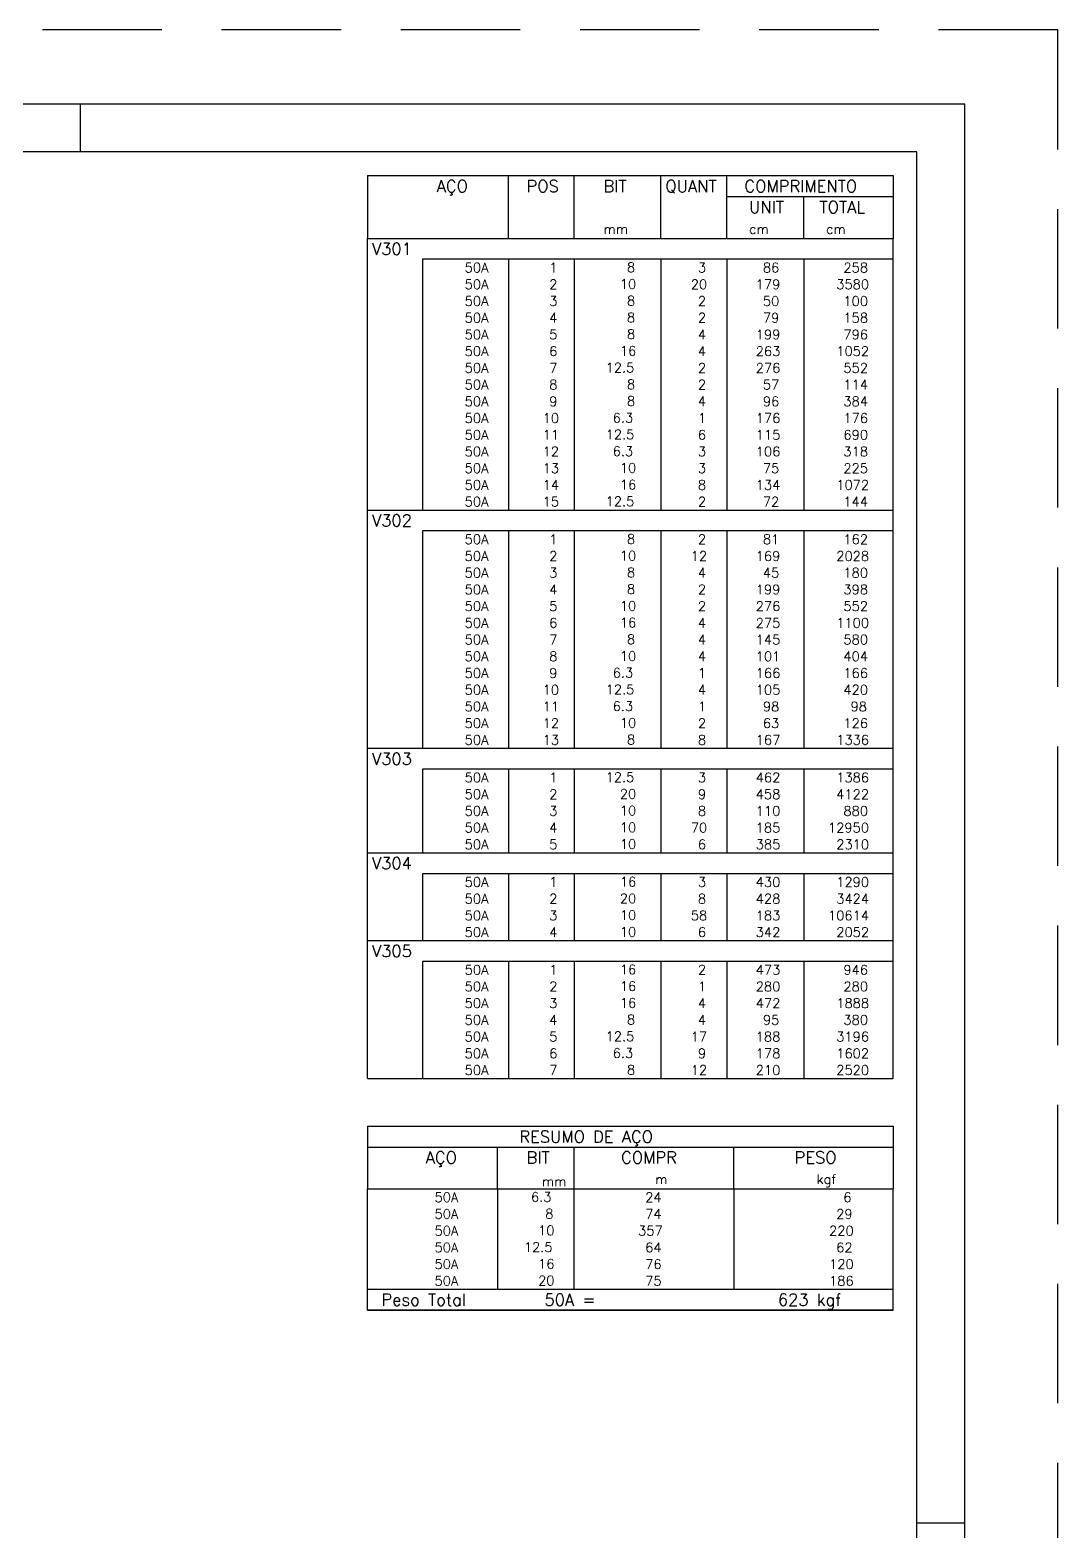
# Model space of a CAD drawing. Extents: x -1.9 to 86, y -1.2 to 61.3.
# Drawn here: x 64.54 to 86.05, y 29.9 to 61.31 of the extents above; entities that cross this region are included whole.
import ezdxf

# ---------------------------------------------------------------- set-up
doc = ezdxf.new("R2010")
doc.units = 0
doc.header["$MEASUREMENT"] = 0
doc.linetypes.add('HIDDEN', pattern=[0.375, 0.25, -0.125])
doc.layers.get('0').update_dxf_attribs({"linetype": 'CONTINUOUS'})
doc.layers.get('Defpoints').update_dxf_attribs({"linetype": 'CONTINUOUS'})
doc.layers.add('ARQ_FOLHA', color=7, linetype='CONTINUOUS')
doc.layers.add('PENA_02', color=2, linetype='CONTINUOUS')
doc.styles.get("Standard").update_dxf_attribs({"font": 'ROMANS.SHX'})

# ---------------------------------------------------------------- blocks, each defined once
blk = doc.blocks.new('FOLHA A1 - 841 X 594')
at = {"layer": 'ARQ_FOLHA', "color": 1}
for p, q in [((-185, 584), (-185, 594)), ((-10, 297), (0, 297))]:
    blk.add_line(p, q, dxfattribs=at)
for points in [[(-841, 0), (0, 0), (0, 594), (-841, 594)], [(-816, 10), (-10, 10), (-10, 584), (-816, 584)]]:
    blk.add_lwpolyline(points, close=True, dxfattribs=at)
at = {"layer": 'Defpoints', "color": 8, "linetype": 'HIDDEN', "ltscale": 100}
blk.add_lwpolyline([(-860.5, 609.5), (-860.5, -15.5), (19.5, -15.5), (19.5, 609.5)], close=True, dxfattribs=at)
blk = doc.blocks.new('*U23')
blk.add_blockref('FOLHA A1 - 841 X 594', (0, 0))

msp = doc.modelspace()

# ---------------------------------------------------------------- linework, layer by layer
at = {"layer": 'PENA_02', "linetype": 'Continuous'}
for p, q in [((71.6, 58.256), (71.6, 56.943)), ((71.6, 58.256), (82.6, 58.256)), ((74.55, 56.943), (74.55, 58.256)), ((75.93, 56.943), (75.93, 58.256)), ((77.74, 56.943), (77.74, 58.256)), ((79.12, 56.943), (79.12, 58.256)), ((82.6, 58.256), (82.6, 56.943)), ((79.12, 57.818), (82.6, 57.818)), ((80.73, 56.943), (80.73, 57.818)), ((71.6, 56.943), (82.6, 56.943)), ((71.6, 56.506), (71.6, 56.943)), ((71.6, 56.943), (82.6, 56.943)), ((82.6, 56.506), (82.6, 56.943)), ((71.6, 56.156), (71.6, 56.506)), ((82.6, 56.506), (72.75, 56.506)), ((72.75, 56.506), (72.75, 56.156)), ((74.55, 56.506), (74.55, 56.156)), ((75.93, 56.506), (75.93, 56.156)), ((77.74, 56.506), (77.74, 56.156)), ((79.12, 56.506), (79.12, 56.156)), ((80.73, 56.506), (80.73, 56.156)), ((82.6, 56.156), (82.6, 56.506)), ((71.6, 55.806), (71.6, 56.156)), ((72.75, 56.156), (72.75, 55.806)), ((74.55, 56.156), (74.55, 55.806)), ((75.93, 56.156), (75.93, 55.806)), ((77.74, 56.156), (77.74, 55.806)), ((79.12, 56.156), (79.12, 55.806)), ((80.73, 56.156), (80.73, 55.806)), ((82.6, 55.806), (82.6, 56.156)), ((71.6, 55.456), (71.6, 55.806)), ((72.75, 55.806), (72.75, 55.456)), ((74.55, 55.806), (74.55, 55.456)), ((75.93, 55.806), (75.93, 55.456)), ((77.74, 55.806), (77.74, 55.456)), ((79.12, 55.806), (79.12, 55.456)), ((80.73, 55.806), (80.73, 55.456)), ((82.6, 55.456), (82.6, 55.806)), ((71.6, 55.106), (71.6, 55.456)), ((72.75, 55.456), (72.75, 55.106)), ((74.55, 55.456), (74.55, 55.106)), ((75.93, 55.456), (75.93, 55.106)), ((77.74, 55.456), (77.74, 55.106)), ((79.12, 55.456), (79.12, 55.106)), ((80.73, 55.456), (80.73, 55.106)), ((82.6, 55.106), (82.6, 55.456)), ((71.6, 54.756), (71.6, 55.106)), ((72.75, 55.106), (72.75, 54.756)), ((74.55, 55.106), (74.55, 54.756)), ((75.93, 55.106), (75.93, 54.756)), ((77.74, 55.106), (77.74, 54.756)), ((79.12, 55.106), (79.12, 54.756)), ((80.73, 55.106), (80.73, 54.756)), ((82.6, 54.756), (82.6, 55.106)), ((71.6, 54.406), (71.6, 54.756)), ((72.75, 54.756), (72.75, 54.406)), ((74.55, 54.756), (74.55, 54.406)), ((75.93, 54.756), (75.93, 54.406)), ((77.74, 54.756), (77.74, 54.406)), ((79.12, 54.756), (79.12, 54.406)), ((80.73, 54.756), (80.73, 54.406)), ((82.6, 54.406), (82.6, 54.756)), ((71.6, 54.056), (71.6, 54.406)), ((72.75, 54.406), (72.75, 54.056)), ((74.55, 54.406), (74.55, 54.056)), ((75.93, 54.406), (75.93, 54.056)), ((77.74, 54.406), (77.74, 54.056)), ((79.12, 54.406), (79.12, 54.056)), ((80.73, 54.406), (80.73, 54.056)), ((82.6, 54.056), (82.6, 54.406)), ((71.6, 53.706), (71.6, 54.056)), ((72.75, 54.056), (72.75, 53.706)), ((74.55, 54.056), (74.55, 53.706)), ((75.93, 54.056), (75.93, 53.706)), ((77.74, 54.056), (77.74, 53.706)), ((79.12, 54.056), (79.12, 53.706)), ((80.73, 54.056), (80.73, 53.706)), ((82.6, 53.706), (82.6, 54.056)), ((71.6, 53.356), (71.6, 53.706)), ((72.75, 53.706), (72.75, 53.356)), ((74.55, 53.706), (74.55, 53.356)), ((75.93, 53.706), (75.93, 53.356)), ((77.74, 53.706), (77.74, 53.356)), ((79.12, 53.706), (79.12, 53.356)), ((80.73, 53.706), (80.73, 53.356)), ((82.6, 53.356), (82.6, 53.706)), ((71.6, 53.006), (71.6, 53.356)), ((72.75, 53.356), (72.75, 53.006)), ((74.55, 53.356), (74.55, 53.006)), ((75.93, 53.356), (75.93, 53.006)), ((77.74, 53.356), (77.74, 53.006)), ((79.12, 53.356), (79.12, 53.006)), ((80.73, 53.356), (80.73, 53.006)), ((82.6, 53.006), (82.6, 53.356)), ((71.6, 52.656), (71.6, 53.006)), ((72.75, 53.006), (72.75, 52.656)), ((74.55, 53.006), (74.55, 52.656)), ((75.93, 53.006), (75.93, 52.656)), ((77.74, 53.006), (77.74, 52.656)), ((79.12, 53.006), (79.12, 52.656)), ((80.73, 53.006), (80.73, 52.656)), ((82.6, 52.656), (82.6, 53.006)), ((71.6, 52.306), (71.6, 52.656)), ((72.75, 52.656), (72.75, 52.306)), ((74.55, 52.656), (74.55, 52.306)), ((75.93, 52.656), (75.93, 52.306)), ((77.74, 52.656), (77.74, 52.306)), ((79.12, 52.656), (79.12, 52.306)), ((80.73, 52.656), (80.73, 52.306)), ((82.6, 52.306), (82.6, 52.656)), ((71.6, 51.956), (71.6, 52.306)), ((72.75, 52.306), (72.75, 51.956)), ((74.55, 52.306), (74.55, 51.956)), ((75.93, 52.306), (75.93, 51.956)), ((77.74, 52.306), (77.74, 51.956)), ((79.12, 52.306), (79.12, 51.956)), ((80.73, 52.306), (80.73, 51.956)), ((82.6, 51.956), (82.6, 52.306)), ((71.6, 51.606), (71.6, 51.956)), ((72.75, 51.956), (72.75, 51.606)), ((74.55, 51.956), (74.55, 51.606)), ((75.93, 51.956), (75.93, 51.606)), ((77.74, 51.956), (77.74, 51.606)), ((79.12, 51.956), (79.12, 51.606)), ((80.73, 51.956), (80.73, 51.606)), ((82.6, 51.606), (82.6, 51.956)), ((71.6, 51.256), (71.6, 51.606)), ((72.75, 51.606), (72.75, 51.256)), ((74.55, 51.606), (74.55, 51.256)), ((75.93, 51.606), (75.93, 51.256)), ((77.74, 51.606), (77.74, 51.256)), ((79.12, 51.606), (79.12, 51.256)), ((80.73, 51.606), (80.73, 51.256)), ((82.6, 51.256), (82.6, 51.606)), ((71.6, 50.818), (71.6, 51.256)), ((71.6, 51.256), (82.6, 51.256)), ((82.6, 50.818), (82.6, 51.256)), ((71.6, 50.468), (71.6, 50.818)), ((82.6, 50.818), (72.75, 50.818)), ((72.75, 50.818), (72.75, 50.468)), ((74.55, 50.818), (74.55, 50.468)), ((75.93, 50.818), (75.93, 50.468)), ((77.74, 50.818), (77.74, 50.468)), ((79.12, 50.818), (79.12, 50.468)), ((80.73, 50.818), (80.73, 50.468)), ((82.6, 50.468), (82.6, 50.818)), ((71.6, 50.118), (71.6, 50.468)), ((72.75, 50.468), (72.75, 50.118)), ((74.55, 50.468), (74.55, 50.118)), ((75.93, 50.468), (75.93, 50.118)), ((77.74, 50.468), (77.74, 50.118)), ((79.12, 50.468), (79.12, 50.118)), ((80.73, 50.468), (80.73, 50.118)), ((82.6, 50.118), (82.6, 50.468)), ((71.6, 49.768), (71.6, 50.118)), ((72.75, 50.118), (72.75, 49.768)), ((74.55, 50.118), (74.55, 49.768)), ((75.93, 50.118), (75.93, 49.768)), ((77.74, 50.118), (77.74, 49.768)), ((79.12, 50.118), (79.12, 49.768)), ((80.73, 50.118), (80.73, 49.768)), ((82.6, 49.768), (82.6, 50.118)), ((71.6, 49.418), (71.6, 49.768)), ((72.75, 49.768), (72.75, 49.418)), ((74.55, 49.768), (74.55, 49.418)), ((75.93, 49.768), (75.93, 49.418)), ((77.74, 49.768), (77.74, 49.418)), ((79.12, 49.768), (79.12, 49.418)), ((80.73, 49.768), (80.73, 49.418)), ((82.6, 49.418), (82.6, 49.768)), ((71.6, 49.068), (71.6, 49.418)), ((72.75, 49.418), (72.75, 49.068)), ((74.55, 49.418), (74.55, 49.068)), ((75.93, 49.418), (75.93, 49.068)), ((77.74, 49.418), (77.74, 49.068)), ((79.12, 49.418), (79.12, 49.068)), ((80.73, 49.418), (80.73, 49.068)), ((82.6, 49.068), (82.6, 49.418)), ((71.6, 48.718), (71.6, 49.068)), ((72.75, 49.068), (72.75, 48.718)), ((74.55, 49.068), (74.55, 48.718)), ((75.93, 49.068), (75.93, 48.718)), ((77.74, 49.068), (77.74, 48.718)), ((79.12, 49.068), (79.12, 48.718)), ((80.73, 49.068), (80.73, 48.718)), ((82.6, 48.718), (82.6, 49.068)), ((71.6, 48.368), (71.6, 48.718)), ((72.75, 48.718), (72.75, 48.368)), ((74.55, 48.718), (74.55, 48.368)), ((75.93, 48.718), (75.93, 48.368)), ((77.74, 48.718), (77.74, 48.368)), ((79.12, 48.718), (79.12, 48.368)), ((80.73, 48.718), (80.73, 48.368)), ((82.6, 48.368), (82.6, 48.718)), ((71.6, 48.018), (71.6, 48.368)), ((72.75, 48.368), (72.75, 48.018)), ((74.55, 48.368), (74.55, 48.018)), ((75.93, 48.368), (75.93, 48.018)), ((77.74, 48.368), (77.74, 48.018)), ((79.12, 48.368), (79.12, 48.018)), ((80.73, 48.368), (80.73, 48.018)), ((82.6, 48.018), (82.6, 48.368)), ((71.6, 47.668), (71.6, 48.018)), ((72.75, 48.018), (72.75, 47.668)), ((74.55, 48.018), (74.55, 47.668)), ((75.93, 48.018), (75.93, 47.668)), ((77.74, 48.018), (77.74, 47.668)), ((79.12, 48.018), (79.12, 47.668)), ((80.73, 48.018), (80.73, 47.668)), ((82.6, 47.668), (82.6, 48.018)), ((71.6, 47.318), (71.6, 47.668)), ((72.75, 47.668), (72.75, 47.318)), ((74.55, 47.668), (74.55, 47.318)), ((75.93, 47.668), (75.93, 47.318)), ((77.74, 47.668), (77.74, 47.318)), ((79.12, 47.668), (79.12, 47.318)), ((80.73, 47.668), (80.73, 47.318)), ((82.6, 47.318), (82.6, 47.668)), ((71.6, 46.968), (71.6, 47.318)), ((72.75, 47.318), (72.75, 46.968)), ((74.55, 47.318), (74.55, 46.968)), ((75.93, 47.318), (75.93, 46.968)), ((77.74, 47.318), (77.74, 46.968)), ((79.12, 47.318), (79.12, 46.968)), ((80.73, 47.318), (80.73, 46.968)), ((82.6, 46.968), (82.6, 47.318)), ((71.6, 46.618), (71.6, 46.968)), ((72.75, 46.968), (72.75, 46.618)), ((74.55, 46.968), (74.55, 46.618)), ((75.93, 46.968), (75.93, 46.618)), ((77.74, 46.968), (77.74, 46.618)), ((79.12, 46.968), (79.12, 46.618)), ((80.73, 46.968), (80.73, 46.618)), ((82.6, 46.618), (82.6, 46.968)), ((71.6, 46.268), (71.6, 46.618)), ((72.75, 46.618), (72.75, 46.268)), ((74.55, 46.618), (74.55, 46.268)), ((75.93, 46.618), (75.93, 46.268)), ((77.74, 46.618), (77.74, 46.268)), ((79.12, 46.618), (79.12, 46.268)), ((80.73, 46.618), (80.73, 46.268)), ((82.6, 46.268), (82.6, 46.618)), ((71.6, 45.831), (71.6, 46.268)), ((71.6, 46.268), (82.6, 46.268)), ((82.6, 45.831), (82.6, 46.268)), ((71.6, 45.481), (71.6, 45.831)), ((82.6, 45.831), (72.75, 45.831)), ((72.75, 45.831), (72.75, 45.481)), ((74.55, 45.831), (74.55, 45.481)), ((75.93, 45.831), (75.93, 45.481)), ((77.74, 45.831), (77.74, 45.481)), ((79.12, 45.831), (79.12, 45.481)), ((80.73, 45.831), (80.73, 45.481)), ((82.6, 45.481), (82.6, 45.831)), ((71.6, 45.131), (71.6, 45.481)), ((72.75, 45.481), (72.75, 45.131)), ((74.55, 45.481), (74.55, 45.131)), ((75.93, 45.481), (75.93, 45.131)), ((77.74, 45.481), (77.74, 45.131)), ((79.12, 45.481), (79.12, 45.131)), ((80.73, 45.481), (80.73, 45.131)), ((82.6, 45.131), (82.6, 45.481)), ((71.6, 44.781), (71.6, 45.131)), ((72.75, 45.131), (72.75, 44.781)), ((74.55, 45.131), (74.55, 44.781)), ((75.93, 45.131), (75.93, 44.781)), ((77.74, 45.131), (77.74, 44.781)), ((79.12, 45.131), (79.12, 44.781)), ((80.73, 45.131), (80.73, 44.781)), ((82.6, 44.781), (82.6, 45.131)), ((71.6, 44.431), (71.6, 44.781)), ((72.75, 44.781), (72.75, 44.431)), ((74.55, 44.781), (74.55, 44.431)), ((75.93, 44.781), (75.93, 44.431)), ((77.74, 44.781), (77.74, 44.431)), ((79.12, 44.781), (79.12, 44.431)), ((80.73, 44.781), (80.73, 44.431)), ((82.6, 44.431), (82.6, 44.781)), ((71.6, 44.081), (71.6, 44.431)), ((72.75, 44.431), (72.75, 44.081)), ((74.55, 44.431), (74.55, 44.081)), ((75.93, 44.431), (75.93, 44.081)), ((77.74, 44.431), (77.74, 44.081)), ((79.12, 44.431), (79.12, 44.081)), ((80.73, 44.431), (80.73, 44.081)), ((82.6, 44.081), (82.6, 44.431)), ((71.6, 43.643), (71.6, 44.081)), ((71.6, 44.081), (82.6, 44.081)), ((82.6, 43.643), (82.6, 44.081)), ((71.6, 43.293), (71.6, 43.643)), ((82.6, 43.643), (72.75, 43.643)), ((72.75, 43.643), (72.75, 43.293)), ((74.55, 43.643), (74.55, 43.293)), ((75.93, 43.643), (75.93, 43.293)), ((77.74, 43.643), (77.74, 43.293)), ((79.12, 43.643), (79.12, 43.293)), ((80.73, 43.643), (80.73, 43.293)), ((82.6, 43.293), (82.6, 43.643)), ((71.6, 42.943), (71.6, 43.293)), ((72.75, 43.293), (72.75, 42.943)), ((74.55, 43.293), (74.55, 42.943)), ((75.93, 43.293), (75.93, 42.943)), ((77.74, 43.293), (77.74, 42.943)), ((79.12, 43.293), (79.12, 42.943)), ((80.73, 43.293), (80.73, 42.943)), ((82.6, 42.943), (82.6, 43.293)), ((71.6, 42.593), (71.6, 42.943)), ((72.75, 42.943), (72.75, 42.593)), ((74.55, 42.943), (74.55, 42.593)), ((75.93, 42.943), (75.93, 42.593)), ((77.74, 42.943), (77.74, 42.593)), ((79.12, 42.943), (79.12, 42.593)), ((80.73, 42.943), (80.73, 42.593)), ((82.6, 42.593), (82.6, 42.943)), ((71.6, 42.243), (71.6, 42.593)), ((72.75, 42.593), (72.75, 42.243)), ((74.55, 42.593), (74.55, 42.243)), ((75.93, 42.593), (75.93, 42.243)), ((77.74, 42.593), (77.74, 42.243)), ((79.12, 42.593), (79.12, 42.243)), ((80.73, 42.593), (80.73, 42.243)), ((82.6, 42.243), (82.6, 42.593)), ((71.6, 41.806), (71.6, 42.243)), ((71.6, 42.243), (82.6, 42.243)), ((82.6, 41.806), (82.6, 42.243)), ((71.6, 41.456), (71.6, 41.806)), ((82.6, 41.806), (72.75, 41.806)), ((72.75, 41.806), (72.75, 41.456)), ((74.55, 41.806), (74.55, 41.456)), ((75.93, 41.806), (75.93, 41.456)), ((77.74, 41.806), (77.74, 41.456)), ((79.12, 41.806), (79.12, 41.456)), ((80.73, 41.806), (80.73, 41.456)), ((82.6, 41.456), (82.6, 41.806)), ((71.6, 41.106), (71.6, 41.456)), ((72.75, 41.456), (72.75, 41.106)), ((74.55, 41.456), (74.55, 41.106)), ((75.93, 41.456), (75.93, 41.106)), ((77.74, 41.456), (77.74, 41.106)), ((79.12, 41.456), (79.12, 41.106)), ((80.73, 41.456), (80.73, 41.106)), ((82.6, 41.106), (82.6, 41.456)), ((71.6, 40.756), (71.6, 41.106)), ((72.75, 41.106), (72.75, 40.756)), ((74.55, 41.106), (74.55, 40.756)), ((75.93, 41.106), (75.93, 40.756)), ((77.74, 41.106), (77.74, 40.756)), ((79.12, 41.106), (79.12, 40.756)), ((80.73, 41.106), (80.73, 40.756)), ((82.6, 40.756), (82.6, 41.106)), ((71.6, 40.406), (71.6, 40.756)), ((72.75, 40.756), (72.75, 40.406)), ((74.55, 40.756), (74.55, 40.406)), ((75.93, 40.756), (75.93, 40.406)), ((77.74, 40.756), (77.74, 40.406)), ((79.12, 40.756), (79.12, 40.406)), ((80.73, 40.756), (80.73, 40.406)), ((82.6, 40.406), (82.6, 40.756)), ((71.6, 40.056), (71.6, 40.406)), ((72.75, 40.406), (72.75, 40.056)), ((74.55, 40.406), (74.55, 40.056)), ((75.93, 40.406), (75.93, 40.056)), ((77.74, 40.406), (77.74, 40.056)), ((79.12, 40.406), (79.12, 40.056)), ((80.73, 40.406), (80.73, 40.056)), ((82.6, 40.056), (82.6, 40.406)), ((71.6, 39.706), (71.6, 40.056)), ((72.75, 40.056), (72.75, 39.706)), ((74.55, 40.056), (74.55, 39.706)), ((75.93, 40.056), (75.93, 39.706)), ((77.74, 40.056), (77.74, 39.706)), ((79.12, 40.056), (79.12, 39.706)), ((80.73, 40.056), (80.73, 39.706)), ((82.6, 39.706), (82.6, 40.056)), ((71.6, 39.356), (71.6, 39.706)), ((72.75, 39.706), (72.75, 39.356)), ((74.55, 39.706), (74.55, 39.356)), ((75.93, 39.706), (75.93, 39.356)), ((77.74, 39.706), (77.74, 39.356)), ((79.12, 39.706), (79.12, 39.356)), ((80.73, 39.706), (80.73, 39.356)), ((82.6, 39.356), (82.6, 39.706)), ((71.6, 39.356), (82.6, 39.356)), ((71.6, 38.356), (71.6, 37.043)), ((71.6, 38.356), (82.6, 38.356)), ((82.6, 38.356), (82.6, 37.043)), ((71.6, 37.918), (82.6, 37.918)), ((74.32, 37.043), (74.32, 37.918)), ((75.93, 37.043), (75.93, 37.918)), ((79.265, 37.043), (79.265, 37.918)), ((71.6, 37.043), (82.6, 37.043)), ((71.6, 36.693), (71.6, 37.043)), ((74.32, 37.043), (74.32, 36.693)), ((75.93, 36.693), (75.93, 37.043)), ((79.265, 37.043), (79.265, 36.693)), ((82.6, 36.693), (82.6, 37.043)), ((71.6, 36.343), (71.6, 36.693)), ((74.32, 36.693), (74.32, 36.343)), ((75.93, 36.343), (75.93, 36.693)), ((79.265, 36.693), (79.265, 36.343)), ((82.6, 36.343), (82.6, 36.693)), ((71.6, 35.993), (71.6, 36.343)), ((74.32, 36.343), (74.32, 35.993)), ((75.93, 35.993), (75.93, 36.343)), ((79.265, 36.343), (79.265, 35.993)), ((82.6, 35.993), (82.6, 36.343)), ((71.6, 35.643), (71.6, 35.993)), ((74.32, 35.993), (74.32, 35.643)), ((75.93, 35.643), (75.93, 35.993)), ((79.265, 35.993), (79.265, 35.643)), ((82.6, 35.643), (82.6, 35.993)), ((71.6, 35.293), (71.6, 35.643)), ((74.32, 35.643), (74.32, 35.293)), ((75.93, 35.293), (75.93, 35.643)), ((79.265, 35.643), (79.265, 35.293)), ((82.6, 35.293), (82.6, 35.643)), ((71.6, 34.943), (71.6, 35.293)), ((74.32, 35.293), (74.32, 34.943)), ((75.93, 34.943), (75.93, 35.293)), ((79.265, 35.293), (79.265, 34.943)), ((82.6, 34.943), (82.6, 35.293)), ((71.6, 34.943), (82.6, 34.943)), ((71.6, 34.506), (71.6, 34.943)), ((71.6, 34.943), (82.6, 34.943)), ((82.6, 34.506), (82.6, 34.943)), ((82.6, 34.506), (71.6, 34.506)), ((71.6, 34.506), (82.6, 34.506))]:
    msp.add_line(p, q, dxfattribs=at)

# ---------------------------------------------------------------- block references
at = {"xscale": 0.09999999999999938, "yscale": 0.09999999999999938, "zscale": 0.09999999999999938}
msp.add_blockref('*U23', (84.1, 0.356), dxfattribs=at)

# ---------------------------------------------------------------- texts
at = {"layer": 'PENA_02', "linetype": 'Continuous'}
for s, height, p in [('AÇO', 0.25, (73.05, 57.912)), ('POS', 0.25, (74.93, 57.912)), ('BIT', 0.25, (76.54, 57.912)), ('QUANT', 0.25, (77.836, 57.912)), ('COMPRIMENTO', 0.25, (79.489, 57.912)), ('UNIT', 0.25, (79.587, 57.474)), ('TOTAL', 0.25, (81.059, 57.474)), ('mm', 0.2, (76.54, 57.037)), ('cm', 0.2, (79.587, 57.037)), ('cm', 0.2, (81.197, 57.037)), ('V301', 0.25, (71.696, 56.599)), ('     50A', 0.2, (72.89, 56.231)), ('  1', 0.2, (75.13, 56.231)), ('      8', 0.2, (76.137, 56.237)), ('    3', 0.2, (77.92, 56.231)), ('     86', 0.2, (79.13, 56.231)), ('    258', 0.2, (80.964, 56.231)), ('     50A', 0.2, (72.89, 55.881)), ('  2', 0.2, (75.13, 55.881)), ('     10', 0.2, (76.137, 55.887)), ('   20', 0.2, (77.92, 55.881)), ('    179', 0.2, (79.13, 55.881)), ('   3580', 0.2, (80.964, 55.881)), ('     50A', 0.2, (72.89, 55.531)), ('  3', 0.2, (75.13, 55.531)), ('      8', 0.2, (76.137, 55.537)), ('    2', 0.2, (77.92, 55.531)), ('     50', 0.2, (79.13, 55.531)), ('    100', 0.2, (80.964, 55.531)), ('     50A', 0.2, (72.89, 55.181)), ('  4', 0.2, (75.13, 55.181)), ('      8', 0.2, (76.137, 55.187)), ('    2', 0.2, (77.92, 55.181)), ('     79', 0.2, (79.13, 55.181)), ('    158', 0.2, (80.964, 55.181)), ('     50A', 0.2, (72.89, 54.831)), ('  5', 0.2, (75.13, 54.831)), ('      8', 0.2, (76.137, 54.837)), ('    4', 0.2, (77.92, 54.831)), ('    199', 0.2, (79.13, 54.831)), ('    796', 0.2, (80.964, 54.831)), ('     50A', 0.2, (72.89, 54.481)), ('  6', 0.2, (75.13, 54.481)), ('     16', 0.2, (76.137, 54.487)), ('    4', 0.2, (77.92, 54.481)), ('    263', 0.2, (79.13, 54.481)), ('   1052', 0.2, (80.964, 54.481)), ('     50A', 0.2, (72.89, 54.131)), ('  7', 0.2, (75.13, 54.131)), ('   12.5', 0.2, (76.137, 54.137)), ('    2', 0.2, (77.92, 54.131)), ('    276', 0.2, (79.13, 54.131)), ('    552', 0.2, (80.964, 54.131)), ('     50A', 0.2, (72.89, 53.781)), ('  8', 0.2, (75.13, 53.781)), ('      8', 0.2, (76.137, 53.787)), ('    2', 0.2, (77.92, 53.781)), ('     57', 0.2, (79.13, 53.781)), ('    114', 0.2, (80.964, 53.781)), ('     50A', 0.2, (72.89, 53.431)), ('  9', 0.2, (75.13, 53.431)), ('      8', 0.2, (76.137, 53.437)), ('    4', 0.2, (77.92, 53.431)), ('     96', 0.2, (79.13, 53.431)), ('    384', 0.2, (80.964, 53.431)), ('     50A', 0.2, (72.89, 53.081)), (' 10', 0.2, (75.13, 53.081)), ('    6.3', 0.2, (76.137, 53.087)), ('    1', 0.2, (77.92, 53.081)), ('    176', 0.2, (79.13, 53.081)), ('    176', 0.2, (80.964, 53.081)), ('     50A', 0.2, (72.89, 52.731)), (' 11', 0.2, (75.13, 52.731)), ('   12.5', 0.2, (76.137, 52.737)), ('    6', 0.2, (77.92, 52.731)), ('    115', 0.2, (79.13, 52.731)), ('    690', 0.2, (80.964, 52.731)), ('     50A', 0.2, (72.89, 52.381)), (' 12', 0.2, (75.13, 52.381)), ('    6.3', 0.2, (76.137, 52.387)), ('    3', 0.2, (77.92, 52.381)), ('    106', 0.2, (79.13, 52.381)), ('    318', 0.2, (80.964, 52.381)), ('     50A', 0.2, (72.89, 52.031)), (' 13', 0.2, (75.13, 52.031)), ('     10', 0.2, (76.137, 52.037)), ('    3', 0.2, (77.92, 52.031)), ('     75', 0.2, (79.13, 52.031)), ('    225', 0.2, (80.964, 52.031)), ('     50A', 0.2, (72.89, 51.681)), (' 14', 0.2, (75.13, 51.681)), ('     16', 0.2, (76.137, 51.687)), ('    8', 0.2, (77.92, 51.681)), ('    134', 0.2, (79.13, 51.681)), ('   1072', 0.2, (80.964, 51.681)), ('     50A', 0.2, (72.89, 51.331)), (' 15', 0.2, (75.13, 51.331)), ('   12.5', 0.2, (76.137, 51.337)), ('    2', 0.2, (77.92, 51.331)), ('     72', 0.2, (79.13, 51.331)), ('    144', 0.2, (80.964, 51.331)), ('V302', 0.25, (71.696, 50.912)), ('     50A', 0.2, (72.89, 50.543)), ('  1', 0.2, (75.13, 50.543)), ('      8', 0.2, (76.137, 50.549)), ('    2', 0.2, (77.92, 50.543)), ('     81', 0.2, (79.13, 50.543)), ('    162', 0.2, (80.964, 50.543)), ('     50A', 0.2, (72.89, 50.193)), ('  2', 0.2, (75.13, 50.193)), ('     10', 0.2, (76.137, 50.199)), ('   12', 0.2, (77.92, 50.193)), ('    169', 0.2, (79.13, 50.193)), ('   2028', 0.2, (80.964, 50.193)), ('     50A', 0.2, (72.89, 49.843)), ('  3', 0.2, (75.13, 49.843)), ('      8', 0.2, (76.137, 49.849)), ('    4', 0.2, (77.92, 49.843)), ('     45', 0.2, (79.13, 49.843)), ('    180', 0.2, (80.964, 49.843)), ('     50A', 0.2, (72.89, 49.493)), ('  4', 0.2, (75.13, 49.493)), ('      8', 0.2, (76.137, 49.499)), ('    2', 0.2, (77.92, 49.493)), ('    199', 0.2, (79.13, 49.493)), ('    398', 0.2, (80.964, 49.493)), ('     50A', 0.2, (72.89, 49.143)), ('  5', 0.2, (75.13, 49.143)), ('     10', 0.2, (76.137, 49.149)), ('    2', 0.2, (77.92, 49.143)), ('    276', 0.2, (79.13, 49.143)), ('    552', 0.2, (80.964, 49.143)), ('     50A', 0.2, (72.89, 48.793)), ('  6', 0.2, (75.13, 48.793)), ('     16', 0.2, (76.137, 48.799)), ('    4', 0.2, (77.92, 48.793)), ('    275', 0.2, (79.13, 48.793)), ('   1100', 0.2, (80.964, 48.793)), ('     50A', 0.2, (72.89, 48.443)), ('  7', 0.2, (75.13, 48.443)), ('      8', 0.2, (76.137, 48.449)), ('    4', 0.2, (77.92, 48.443)), ('    145', 0.2, (79.13, 48.443)), ('    580', 0.2, (80.964, 48.443)), ('     50A', 0.2, (72.89, 48.093)), ('  8', 0.2, (75.13, 48.093)), ('     10', 0.2, (76.137, 48.099)), ('    4', 0.2, (77.92, 48.093)), ('    101', 0.2, (79.13, 48.093)), ('    404', 0.2, (80.964, 48.093)), ('     50A', 0.2, (72.89, 47.743)), ('  9', 0.2, (75.13, 47.743)), ('    6.3', 0.2, (76.137, 47.749)), ('    1', 0.2, (77.92, 47.743)), ('    166', 0.2, (79.13, 47.743)), ('    166', 0.2, (80.964, 47.743)), ('     50A', 0.2, (72.89, 47.393)), (' 10', 0.2, (75.13, 47.393)), ('   12.5', 0.2, (76.137, 47.399)), ('    4', 0.2, (77.92, 47.393)), ('    105', 0.2, (79.13, 47.393)), ('    420', 0.2, (80.964, 47.393)), ('     50A', 0.2, (72.89, 47.043)), (' 11', 0.2, (75.13, 47.043)), ('    6.3', 0.2, (76.137, 47.049)), ('    1', 0.2, (77.92, 47.043)), ('     98', 0.2, (79.13, 47.043)), ('     98', 0.2, (80.964, 47.043)), ('     50A', 0.2, (72.89, 46.693)), (' 12', 0.2, (75.13, 46.693)), ('     10', 0.2, (76.137, 46.699)), ('    2', 0.2, (77.92, 46.693)), ('     63', 0.2, (79.13, 46.693)), ('    126', 0.2, (80.964, 46.693)), ('     50A', 0.2, (72.89, 46.343)), (' 13', 0.2, (75.13, 46.343)), ('      8', 0.2, (76.137, 46.349)), ('    8', 0.2, (77.92, 46.343)), ('    167', 0.2, (79.13, 46.343)), ('   1336', 0.2, (80.964, 46.343)), ('V303', 0.25, (71.696, 45.924)), ('     50A', 0.2, (72.89, 45.556)), ('  1', 0.2, (75.13, 45.556)), ('   12.5', 0.2, (76.137, 45.562)), ('    3', 0.2, (77.92, 45.556)), ('    462', 0.2, (79.13, 45.556)), ('   1386', 0.2, (80.964, 45.556)), ('     50A', 0.2, (72.89, 45.206)), ('  2', 0.2, (75.13, 45.206)), ('     20', 0.2, (76.137, 45.212)), ('    9', 0.2, (77.92, 45.206)), ('    458', 0.2, (79.13, 45.206)), ('   4122', 0.2, (80.964, 45.206)), ('     50A', 0.2, (72.89, 44.856)), ('  3', 0.2, (75.13, 44.856)), ('     10', 0.2, (76.137, 44.862)), ('    8', 0.2, (77.92, 44.856)), ('    110', 0.2, (79.13, 44.856)), ('    880', 0.2, (80.964, 44.856)), ('     50A', 0.2, (72.89, 44.506)), ('  4', 0.2, (75.13, 44.506)), ('     10', 0.2, (76.137, 44.512)), ('   70', 0.2, (77.92, 44.506)), ('    185', 0.2, (79.13, 44.506)), ('  12950', 0.2, (80.964, 44.506)), ('     50A', 0.2, (72.89, 44.156)), ('  5', 0.2, (75.13, 44.156)), ('     10', 0.2, (76.137, 44.162)), ('    6', 0.2, (77.92, 44.156)), ('    385', 0.2, (79.13, 44.156)), ('   2310', 0.2, (80.964, 44.156)), ('V304', 0.25, (71.696, 43.737)), ('     50A', 0.2, (72.89, 43.368)), ('  1', 0.2, (75.13, 43.368)), ('     16', 0.2, (76.137, 43.374)), ('    3', 0.2, (77.92, 43.368)), ('    430', 0.2, (79.13, 43.368)), ('   1290', 0.2, (80.964, 43.368)), ('     50A', 0.2, (72.89, 43.018)), ('  2', 0.2, (75.13, 43.018)), ('     20', 0.2, (76.137, 43.024)), ('    8', 0.2, (77.92, 43.018)), ('    428', 0.2, (79.13, 43.018)), ('   3424', 0.2, (80.964, 43.018)), ('     50A', 0.2, (72.89, 42.668)), ('  3', 0.2, (75.13, 42.668)), ('     10', 0.2, (76.137, 42.674)), ('   58', 0.2, (77.92, 42.668)), ('    183', 0.2, (79.13, 42.668)), ('  10614', 0.2, (80.964, 42.668)), ('     50A', 0.2, (72.89, 42.318)), ('  4', 0.2, (75.13, 42.318)), ('     10', 0.2, (76.137, 42.324)), ('    6', 0.2, (77.92, 42.318)), ('    342', 0.2, (79.13, 42.318)), ('   2052', 0.2, (80.964, 42.318)), ('V305', 0.25, (71.696, 41.899)), ('     50A', 0.2, (72.89, 41.531)), ('  1', 0.2, (75.13, 41.531)), ('     16', 0.2, (76.137, 41.537)), ('    2', 0.2, (77.92, 41.531)), ('    473', 0.2, (79.13, 41.531)), ('    946', 0.2, (80.964, 41.531)), ('     50A', 0.2, (72.89, 41.181)), ('  2', 0.2, (75.13, 41.181)), ('     16', 0.2, (76.137, 41.187)), ('    1', 0.2, (77.92, 41.181)), ('    280', 0.2, (79.13, 41.181)), ('    280', 0.2, (80.964, 41.181)), ('     50A', 0.2, (72.89, 40.831)), ('  3', 0.2, (75.13, 40.831)), ('     16', 0.2, (76.137, 40.837)), ('    4', 0.2, (77.92, 40.831)), ('    472', 0.2, (79.13, 40.831)), ('   1888', 0.2, (80.964, 40.831)), ('     50A', 0.2, (72.89, 40.481)), ('  4', 0.2, (75.13, 40.481)), ('      8', 0.2, (76.137, 40.487)), ('    4', 0.2, (77.92, 40.481)), ('     95', 0.2, (79.13, 40.481)), ('    380', 0.2, (80.964, 40.481)), ('     50A', 0.2, (72.89, 40.131)), ('  5', 0.2, (75.13, 40.131)), ('   12.5', 0.2, (76.137, 40.137)), ('   17', 0.2, (77.92, 40.131)), ('    188', 0.2, (79.13, 40.131)), ('   3196', 0.2, (80.964, 40.131)), ('     50A', 0.2, (72.89, 39.781)), ('  6', 0.2, (75.13, 39.781)), ('    6.3', 0.2, (76.137, 39.787)), ('    9', 0.2, (77.92, 39.781)), ('    178', 0.2, (79.13, 39.781)), ('   1602', 0.2, (80.964, 39.781)), ('     50A', 0.2, (72.89, 39.431)), ('  7', 0.2, (75.13, 39.431)), ('      8', 0.2, (76.137, 39.437)), ('   12', 0.2, (77.92, 39.431)), ('    210', 0.2, (79.13, 39.431)), ('   2520', 0.2, (80.964, 39.431)), ('RESUMO DE AÇO', 0.25, (74.78, 38.012)), ('AÇO', 0.25, (72.82, 37.574)), ('BIT', 0.25, (74.93, 37.574)), ('COMPR', 0.25, (76.909, 37.578)), ('PESO', 0.25, (80.538, 37.578)), ('mm', 0.2, (75.251, 37.1)), ('m', 0.2, (77.623, 37.147)), ('kgf', 0.2, (81.001, 37.147)), ('     50A', 0.2, (72.26, 36.768)), ('    6.3', 0.2, (74.427, 36.774)), ('     24', 0.2, (76.668, 36.768)), ('       6', 0.2, (80.515, 36.768)), ('     50A', 0.2, (72.26, 36.418)), ('      8', 0.2, (74.427, 36.424)), ('     74', 0.2, (76.668, 36.418)), ('      29', 0.2, (80.515, 36.418)), ('     50A', 0.2, (72.26, 36.068)), ('     10', 0.2, (74.427, 36.074)), ('    357', 0.2, (76.668, 36.068)), ('     220', 0.2, (80.515, 36.068)), ('     50A', 0.2, (72.26, 35.718)), ('   12.5', 0.2, (74.427, 35.724)), ('     64', 0.2, (76.668, 35.718)), ('      62', 0.2, (80.515, 35.718)), ('     50A', 0.2, (72.26, 35.368)), ('     16', 0.2, (74.427, 35.374)), ('     76', 0.2, (76.668, 35.368)), ('     120', 0.2, (80.515, 35.368)), ('     50A', 0.2, (72.26, 35.018)), ('     20', 0.2, (74.427, 35.024)), ('     75', 0.2, (76.668, 35.018)), ('     186', 0.2, (80.515, 35.018)), ('Peso Total        50A =', 0.25, (71.893, 34.599)), ('     623 kgf', 0.25, (79.257, 34.599))]:
    msp.add_text(s, height=height, dxfattribs=at).set_placement(p)

doc.saveas('drawing.dxf')
